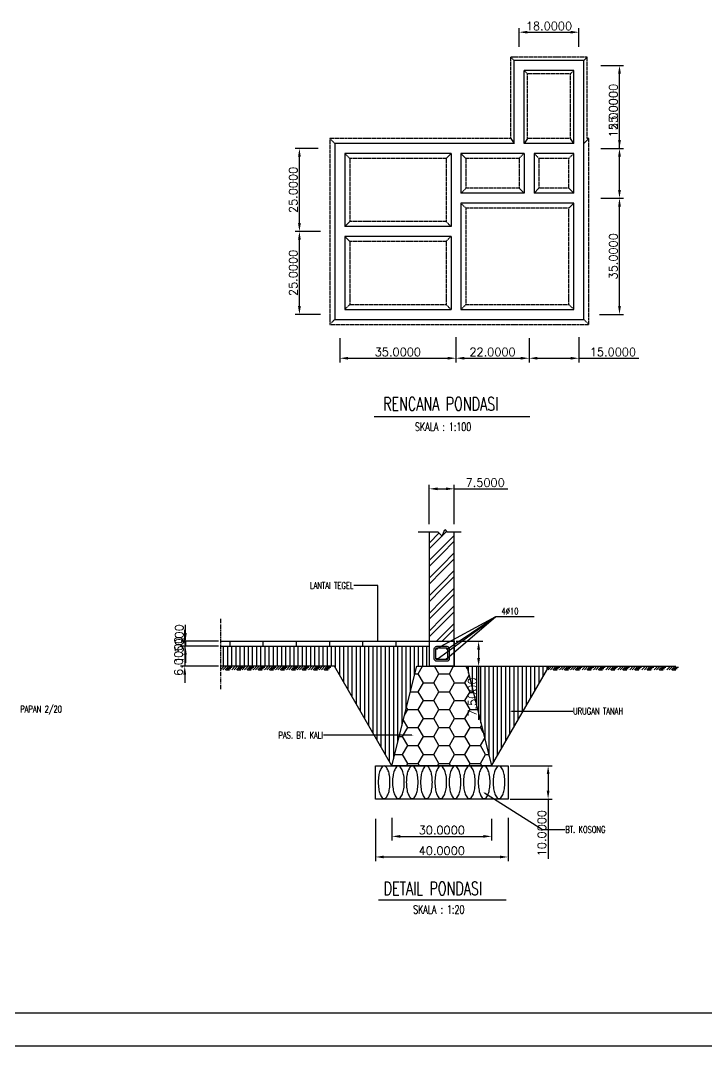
# Model space of a CAD drawing. Header units: metres. Extents: x -50 to 791, y -10 to 584.
# Drawn here: x 222.7 to 429.3, y -10.1 to 298.9 of the extents above; entities that cross this region are included whole.
import ezdxf
from ezdxf.enums import TextEntityAlignment as Align

# ---------------------------------------------------------------- set-up
doc = ezdxf.new("R2010")
doc.units = ezdxf.units.M
doc.linetypes.add('CENTER', pattern=[2, 1.25, -0.25, 0.25, -0.25])
doc.linetypes.add('HIDDEN', pattern=[0.375, 0.25, -0.125])
doc.layers.get('0').update_dxf_attribs({"linetype": 'CONTINUOUS'})
doc.layers.get('DEFPOINTS').update_dxf_attribs({"linetype": 'CONTINUOUS'})
for name, color, linetype in [('ARSIR', 30, 'CONTINUOUS'), ('BETON', 2, 'CONTINUOUS'), ('DIM', 7, 'CONTINUOUS'), ('KOP', 7, 'CONTINUOUS'), ('PAS', 4, 'CONTINUOUS'), ('PONDSI', 3, 'CONTINUOUS'), ('TEXT', 5, 'CONTINUOUS')]:
    doc.layers.add(name, color=color, linetype=linetype)
doc.styles.add('ROMAND', font='ROMAND.shx', dxfattribs={"width": 0.7})
doc.styles.get("Standard").update_dxf_attribs({"font": 'Simplex.shx'})
doc.dimstyles.get("Standard").update_dxf_attribs({"dimtxt": 0.18, "dimasz": 0.18, "dimexe": 0.18, "dimexo": 0.0625, "dimgap": 0.09, "dimtad": 0, "dimtih": 1, "dimtoh": 1, "dimdec": 4, "dimzin": 0, "dimdsep": 46, "dimtxsty": 'Standard', "dimcen": 0.09, "dimadec": 0, "dimazin": 0, "dimtfac": 1, "dimtdec": 4, "dimtofl": 0, "dimtmove": 0, "dimatfit": 3, "dimfxl": 1, "dimtolj": 1, "dimtzin": 0, "dimarcsym": 0})

# ---------------------------------------------------------------- blocks, each defined once
blk = doc.blocks.new('*D50')
at = {"color": 0, "linetype": 'ByBlock'}
for p, q in [((313.14, 235.39), (305.49, 235.39)), ((306.74, 212.89), (306.74, 232.89)), ((313.14, 210.39), (305.49, 210.39))]:
    blk.add_line(p, q, dxfattribs=at)
for points in [[(306.33, 232.89), (307.16, 232.89), (306.74, 235.39)], [(306.33, 212.89), (307.16, 212.89), (306.74, 210.39)]]:
    blk.add_solid(points, dxfattribs=at)
at = {"layer": 'DEFPOINTS', "color": 0, "linetype": 'ByBlock'}
for p in [(306.74, 235.39), (313.77, 235.39), (313.77, 210.39)]:
    blk.add_point(p, dxfattribs=at)
at = {"color": 0, "linetype": 'ByBlock', "insert": (304.87, 222.89), "char_height": 2.5, "attachment_point": 5, "rotation": 90}
blk.add_mtext('\\A1;25.0000', dxfattribs=at)
blk = doc.blocks.new('*D51')
at = {"color": 0, "linetype": 'ByBlock'}
for p, q in [((312.36, 260.39), (305.49, 260.39)), ((306.74, 237.89), (306.74, 257.89)), ((312.2, 235.39), (305.49, 235.39))]:
    blk.add_line(p, q, dxfattribs=at)
for points in [[(306.33, 257.89), (307.16, 257.89), (306.74, 260.39)], [(306.33, 237.89), (307.16, 237.89), (306.74, 235.39)]]:
    blk.add_solid(points, dxfattribs=at)
at = {"layer": 'DEFPOINTS', "color": 0, "linetype": 'ByBlock'}
for p in [(306.74, 260.39), (312.99, 260.39), (312.82, 235.39)]:
    blk.add_point(p, dxfattribs=at)
at = {"color": 0, "linetype": 'ByBlock', "insert": (304.87, 247.89), "char_height": 2.5, "attachment_point": 5, "rotation": 90}
blk.add_mtext('\\A1;25.0000', dxfattribs=at)
blk = doc.blocks.new('*D52')
at = {"color": 0, "linetype": 'ByBlock'}
for p, q in [((397.52, 245.39), (404.39, 245.39)), ((403.14, 212.89), (403.14, 242.89)), ((397.13, 210.39), (404.39, 210.39))]:
    blk.add_line(p, q, dxfattribs=at)
for points in [[(402.73, 242.89), (403.56, 242.89), (403.14, 245.39)], [(402.73, 212.89), (403.56, 212.89), (403.14, 210.39)]]:
    blk.add_solid(points, dxfattribs=at)
at = {"layer": 'DEFPOINTS', "color": 0, "linetype": 'ByBlock'}
for p in [(396.9, 245.39), (403.14, 245.39), (396.51, 210.39)]:
    blk.add_point(p, dxfattribs=at)
at = {"color": 0, "linetype": 'ByBlock', "insert": (401.27, 227.89), "char_height": 2.5, "attachment_point": 5, "rotation": 90}
blk.add_mtext('\\A1;35.0000', dxfattribs=at)
blk = doc.blocks.new('*D53')
at = {"color": 0, "linetype": 'ByBlock'}
for p, q in [((403.14, 260.39), (403.14, 278.42)), ((397.52, 260.39), (404.39, 260.39)), ((403.14, 247.89), (403.14, 257.89)), ((397.52, 245.39), (404.39, 245.39))]:
    blk.add_line(p, q, dxfattribs=at)
for points in [[(402.73, 257.89), (403.56, 257.89), (403.14, 260.39)], [(402.73, 247.89), (403.56, 247.89), (403.14, 245.39)]]:
    blk.add_solid(points, dxfattribs=at)
at = {"layer": 'DEFPOINTS', "color": 0, "linetype": 'ByBlock'}
for p in [(396.9, 260.39), (403.14, 260.39), (396.9, 245.39)]:
    blk.add_point(p, dxfattribs=at)
at = {"color": 0, "linetype": 'ByBlock', "insert": (401.27, 270.66), "char_height": 2.5, "attachment_point": 5, "rotation": 90}
blk.add_mtext('\\A1;15.0000', dxfattribs=at)
blk = doc.blocks.new('*D54')
at = {"color": 0, "linetype": 'ByBlock'}
for p, q in [((397.52, 285.39), (404.39, 285.39)), ((403.14, 262.89), (403.14, 282.89)), ((397.52, 260.39), (404.39, 260.39))]:
    blk.add_line(p, q, dxfattribs=at)
for points in [[(402.73, 282.89), (403.56, 282.89), (403.14, 285.39)], [(402.73, 262.89), (403.56, 262.89), (403.14, 260.39)]]:
    blk.add_solid(points, dxfattribs=at)
at = {"layer": 'DEFPOINTS', "color": 0, "linetype": 'ByBlock'}
for p in [(396.9, 285.39), (403.14, 285.39), (396.9, 260.39)]:
    blk.add_point(p, dxfattribs=at)
at = {"color": 0, "linetype": 'ByBlock', "insert": (401.27, 272.89), "char_height": 2.5, "attachment_point": 5, "rotation": 90}
blk.add_mtext('\\A1;25.0000', dxfattribs=at)
blk = doc.blocks.new('*D55')
at = {"color": 0, "linetype": 'ByBlock'}
for p, q in [((318.9, 203.19), (318.9, 195.94)), ((353.9, 203.58), (353.9, 195.94)), ((321.4, 197.19), (351.4, 197.19))]:
    blk.add_line(p, q, dxfattribs=at)
for points in [[(321.4, 197.61), (321.4, 196.78), (318.9, 197.19)], [(351.4, 197.61), (351.4, 196.78), (353.9, 197.19)]]:
    blk.add_solid(points, dxfattribs=at)
at = {"layer": 'DEFPOINTS', "color": 0, "linetype": 'ByBlock'}
for p in [(353.9, 204.21), (318.9, 203.82), (353.9, 197.19)]:
    blk.add_point(p, dxfattribs=at)
at = {"color": 0, "linetype": 'ByBlock', "insert": (336.4, 199.07), "char_height": 2.5, "attachment_point": 5}
blk.add_mtext('\\A1;35.0000', dxfattribs=at)
blk = doc.blocks.new('*D56')
at = {"color": 0, "linetype": 'ByBlock'}
for p, q in [((353.9, 203.58), (353.9, 195.94)), ((375.9, 203.19), (375.9, 195.94)), ((356.4, 197.19), (373.4, 197.19))]:
    blk.add_line(p, q, dxfattribs=at)
for points in [[(356.4, 197.61), (356.4, 196.78), (353.9, 197.19)], [(373.4, 197.61), (373.4, 196.78), (375.9, 197.19)]]:
    blk.add_solid(points, dxfattribs=at)
at = {"layer": 'DEFPOINTS', "color": 0, "linetype": 'ByBlock'}
for p in [(353.9, 204.21), (375.9, 203.82), (375.9, 197.19)]:
    blk.add_point(p, dxfattribs=at)
at = {"color": 0, "linetype": 'ByBlock', "insert": (364.9, 199.07), "char_height": 2.5, "attachment_point": 5}
blk.add_mtext('\\A1;22.0000', dxfattribs=at)
blk = doc.blocks.new('*D57')
at = {"color": 0, "linetype": 'ByBlock'}
for p, q in [((375.9, 203.19), (375.9, 195.94)), ((390.9, 203.58), (390.9, 195.94)), ((378.4, 197.19), (388.4, 197.19)), ((390.9, 197.19), (408.93, 197.19))]:
    blk.add_line(p, q, dxfattribs=at)
for points in [[(378.4, 197.61), (378.4, 196.78), (375.9, 197.19)], [(388.4, 197.61), (388.4, 196.78), (390.9, 197.19)]]:
    blk.add_solid(points, dxfattribs=at)
at = {"layer": 'DEFPOINTS', "color": 0, "linetype": 'ByBlock'}
for p in [(390.9, 204.21), (375.9, 203.82), (390.9, 197.19)]:
    blk.add_point(p, dxfattribs=at)
at = {"color": 0, "linetype": 'ByBlock', "insert": (401.17, 199.07), "char_height": 2.5, "attachment_point": 5}
blk.add_mtext('\\A1;15.0000', dxfattribs=at)
blk = doc.blocks.new('*D58')
at = {"color": 0, "linetype": 'ByBlock'}
for p, q in [((372.9, 290.96), (372.9, 296.65)), ((375.4, 295.4), (388.4, 295.4)), ((390.9, 290.96), (390.9, 296.65))]:
    blk.add_line(p, q, dxfattribs=at)
for points in [[(375.4, 295.81), (375.4, 294.98), (372.9, 295.4)], [(388.4, 295.81), (388.4, 294.98), (390.9, 295.4)]]:
    blk.add_solid(points, dxfattribs=at)
at = {"layer": 'DEFPOINTS', "color": 0, "linetype": 'ByBlock'}
for p in [(390.9, 295.4), (372.9, 290.33), (390.9, 290.33)]:
    blk.add_point(p, dxfattribs=at)
at = {"color": 0, "linetype": 'ByBlock', "insert": (381.9, 297.27), "char_height": 2.5, "attachment_point": 5}
blk.add_mtext('\\A1;18.0000', dxfattribs=at)
blk = doc.blocks.new('*X7')
at = {"color": 0}
for p, q in [((150.625, 335.585), (150.885, 336.035)), ((151.875, 335.585), (151.615, 336.035)), ((152.5, 335.585), (152.76, 336.035)), ((153.588, 335.865), (153.49, 336.035)), ((150.433, 335.585), (150.625, 335.585)), ((150.937, 335.044), (150.625, 335.585)), ((150.625, 334.502), (150.937, 335.044)), ((150.937, 335.044), (151.562, 335.044)), ((151.875, 334.502), (151.562, 335.044)), ((151.562, 335.044), (151.875, 335.585)), ((151.875, 335.585), (152.046, 335.585)), ((152.046, 335.585), (152.5, 335.585)), ((152.812, 335.044), (152.5, 335.585)), ((152.5, 334.502), (152.812, 335.044)), ((152.812, 335.044), (153.437, 335.044)), ((153.75, 334.502), (153.437, 335.044)), ((153.437, 335.044), (153.686, 335.474)), ((150.162, 334.502), (150.625, 334.502)), ((150.937, 333.961), (150.625, 334.502)), ((151.562, 333.961), (151.875, 334.502)), ((151.875, 334.502), (152.046, 334.502)), ((152.046, 334.502), (152.5, 334.502)), ((152.812, 333.961), (152.5, 334.502)), ((153.437, 333.961), (153.75, 334.502)), ((153.75, 334.502), (153.929, 334.502)), ((150.625, 333.42), (150.937, 333.961)), ((150.937, 333.961), (151.562, 333.961)), ((151.875, 333.42), (151.562, 333.961)), ((152.5, 333.42), (152.812, 333.961)), ((152.812, 333.961), (153.437, 333.961)), ((153.75, 333.42), (153.437, 333.961)), ((149.809, 333.089), (150, 333.42)), ((150, 333.42), (149.925, 333.551)), ((150, 333.42), (150.625, 333.42)), ((150.937, 332.879), (150.625, 333.42)), ((151.562, 332.879), (151.875, 333.42)), ((151.875, 333.42), (152.046, 333.42)), ((152.046, 333.42), (152.5, 333.42)), ((152.812, 332.879), (152.5, 333.42)), ((153.437, 332.879), (153.75, 333.42)), ((153.75, 333.42), (154.2, 333.42)), ((150, 332.337), (149.736, 332.795)), ((150.625, 332.337), (150.937, 332.879)), ((150.937, 332.879), (151.562, 332.879)), ((151.875, 332.337), (151.562, 332.879)), ((152.5, 332.337), (152.812, 332.879)), ((152.812, 332.879), (153.437, 332.879)), ((153.75, 332.337), (153.437, 332.879)), ((149.687, 331.796), (150, 332.337)), ((150, 332.337), (150.625, 332.337)), ((150.937, 331.796), (150.625, 332.337)), ((151.562, 331.796), (151.875, 332.337)), ((151.875, 332.337), (152.046, 332.337)), ((152.046, 332.337), (152.5, 332.337)), ((152.812, 331.796), (152.5, 332.337)), ((153.437, 331.796), (153.75, 332.337)), ((153.75, 332.337), (154.375, 332.337)), ((154.375, 332.337), (154.441, 332.452)), ((154.543, 332.047), (154.375, 332.337)), ((149.486, 331.796), (149.687, 331.796)), ((150, 331.255), (149.687, 331.796)), ((150.625, 331.255), (150.937, 331.796)), ((150.937, 331.796), (151.562, 331.796)), ((151.875, 331.255), (151.562, 331.796)), ((152.5, 331.255), (152.812, 331.796)), ((152.812, 331.796), (153.437, 331.796)), ((153.75, 331.255), (153.437, 331.796)), ((154.375, 331.255), (154.63, 331.697)), ((149.215, 330.713), (149.687, 330.713)), ((150, 330.172), (149.687, 330.713)), ((149.687, 330.713), (150, 331.255)), ((150, 331.255), (150.625, 331.255)), ((150.937, 330.713), (150.625, 331.255)), ((150.625, 330.172), (150.937, 330.713)), ((150.937, 330.713), (151.562, 330.713)), ((151.875, 330.172), (151.562, 330.713)), ((151.562, 330.713), (151.875, 331.255)), ((151.875, 331.255), (152.046, 331.255)), ((152.046, 331.255), (152.5, 331.255)), ((152.812, 330.713), (152.5, 331.255)), ((152.5, 330.172), (152.812, 330.713)), ((152.812, 330.713), (153.437, 330.713)), ((153.75, 330.172), (153.437, 330.713)), ((153.437, 330.713), (153.75, 331.255)), ((153.75, 331.255), (154.375, 331.255)), ((154.687, 330.713), (154.375, 331.255)), ((154.375, 330.172), (154.687, 330.713)), ((154.687, 330.713), (154.876, 330.713)), ((149.921, 330.035), (150, 330.172)), ((150, 330.172), (150.625, 330.172)), ((150.704, 330.035), (150.625, 330.172)), ((151.796, 330.035), (151.875, 330.172)), ((151.875, 330.172), (152.046, 330.172)), ((152.046, 330.172), (152.5, 330.172)), ((152.579, 330.035), (152.5, 330.172)), ((153.671, 330.035), (153.75, 330.172)), ((153.75, 330.172), (154.375, 330.172)), ((154.454, 330.035), (154.375, 330.172))]:
    blk.add_line(p, q, dxfattribs=at)
blk = doc.blocks.new('*X8')
at = {"color": 0}
for p, q in [((445.25, 101.244), (445.25, 102.444)), ((445.5, 101.244), (445.5, 102.444)), ((445.75, 101.244), (445.75, 102.444)), ((446, 101.244), (446, 102.444)), ((446.25, 101.244), (446.25, 102.444)), ((446.5, 101.244), (446.5, 102.444)), ((446.75, 101.244), (446.75, 102.444)), ((447, 101.244), (447, 102.444)), ((447.25, 101.244), (447.25, 102.444)), ((447.5, 101.244), (447.5, 102.444)), ((447.75, 101.244), (447.75, 102.444)), ((448, 101.244), (448, 102.444)), ((448.25, 101.244), (448.25, 102.444)), ((448.5, 101.244), (448.5, 102.444)), ((448.75, 101.244), (448.75, 102.444)), ((449, 101.244), (449, 102.444)), ((449.25, 101.244), (449.25, 102.444)), ((449.5, 101.244), (449.5, 102.444)), ((449.75, 101.244), (449.75, 102.444)), ((450, 101.244), (450, 102.444)), ((450.25, 101.244), (450.25, 102.444)), ((450.5, 101.244), (450.5, 102.444)), ((450.75, 101.244), (450.75, 102.444)), ((451, 101.244), (451, 102.444)), ((451.25, 101.244), (451.25, 102.444)), ((451.5, 101.244), (451.5, 102.444)), ((451.75, 101.244), (451.75, 102.444)), ((452, 101.122), (452, 102.444)), ((452.25, 100.689), (452.25, 102.444)), ((452.5, 100.256), (452.5, 102.444)), ((452.75, 99.823), (452.75, 102.444)), ((453, 99.39), (453, 102.444)), ((453.25, 98.957), (453.25, 102.444)), ((453.5, 98.524), (453.5, 102.444)), ((453.75, 98.091), (453.75, 102.444)), ((454, 97.658), (454, 102.444)), ((454.25, 97.225), (454.25, 102.444)), ((454.5, 96.792), (454.5, 102.444)), ((454.75, 96.359), (454.75, 102.444)), ((455, 95.926), (455, 102.444)), ((455.25, 95.493), (455.25, 102.444)), ((455.5, 95.67), (455.5, 102.444)), ((455.75, 96.67), (455.75, 102.444)), ((456, 97.67), (456, 102.444)), ((456.25, 98.67), (456.25, 102.444)), ((456.5, 99.67), (456.5, 102.444)), ((456.75, 100.67), (456.75, 102.444)), ((457, 101.244), (457, 102.444)), ((457.25, 101.244), (457.25, 102.444)), ((457.5, 101.244), (457.5, 102.444)), ((460, 100.818), (460, 101.244)), ((460.25, 99.818), (460.25, 101.244)), ((460.5, 98.818), (460.5, 101.244)), ((460.75, 97.818), (460.75, 101.244)), ((461, 96.818), (461, 101.244)), ((461.25, 95.818), (461.25, 101.244)), ((461.5, 95.428), (461.5, 101.244)), ((461.75, 95.861), (461.75, 101.244)), ((462, 96.294), (462, 101.244)), ((462.25, 96.727), (462.25, 101.244)), ((462.5, 97.16), (462.5, 101.244)), ((462.75, 97.593), (462.75, 101.244)), ((463, 98.026), (463, 101.244)), ((463.25, 98.459), (463.25, 101.244)), ((463.5, 98.892), (463.5, 101.244)), ((463.75, 99.325), (463.75, 101.244)), ((464, 99.758), (464, 101.244)), ((464.25, 100.192), (464.25, 101.244)), ((464.5, 100.625), (464.5, 101.244)), ((464.75, 101.058), (464.75, 101.244))]:
    blk.add_line(p, q, dxfattribs=at)
blk = doc.blocks.new('BT')
at = {"layer": 'BETON'}
blk.add_lwpolyline([(-0.75, 0), (-0.75, 1.5), (0.75, 1.5), (0.75, 0)], close=True, dxfattribs=at)
for points in [[(-0.45, 0.45), (-0.45, 1.05, -0.414214), (-0.3, 1.2), (0.3, 1.2, -0.414214), (0.45, 1.05), (0.45, 0.45, -0.414214), (0.3, 0.3), (-0.3, 0.3, -0.414214)], [(-0.35, 0.45), (-0.35, 1.05, -0.414214), (-0.3, 1.1), (0.3, 1.1, -0.414214), (0.35, 1.05), (0.35, 0.45, -0.414214), (0.3, 0.4), (-0.3, 0.4, -0.414214)]]:
    blk.add_lwpolyline(points, format="xyb", close=True, dxfattribs=at)
at = {"layer": 'BETON', "const_width": 0.05}
for points in [[(-0.311, 1.037, 1), (-0.261, 1.037, 1)], [(0.275, 1.037, 1), (0.325, 1.037, 1)], [(-0.311, 0.454, 1), (-0.261, 0.454, 1)], [(0.259, 0.454, 1), (0.309, 0.454, 1)]]:
    blk.add_lwpolyline(points, format="xyb", close=True, dxfattribs=at)
blk = doc.blocks.new('*X9')
at = {"color": 0}
for p, q in [((457.644, 108.686), (458.225, 109.268)), ((457.644, 108.333), (458.394, 109.083)), ((458.394, 108.376), (459.144, 109.126)), ((458.394, 109.083), (458.402, 109.091)), ((458.394, 108.022), (459.144, 108.772)), ((458.417, 109.106), (458.673, 109.363)), ((457.644, 107.626), (458.394, 108.376)), ((457.644, 107.272), (458.394, 108.022)), ((458.394, 107.315), (459.144, 108.065)), ((458.394, 106.962), (459.144, 107.712)), ((457.644, 106.565), (458.394, 107.315)), ((457.644, 106.212), (458.394, 106.962)), ((458.394, 106.254), (459.144, 107.004)), ((458.394, 105.901), (459.144, 106.651)), ((457.644, 105.504), (458.394, 106.254)), ((457.644, 105.151), (458.394, 105.901)), ((458.394, 105.194), (459.144, 105.944)), ((457.644, 104.444), (458.394, 105.194)), ((458.394, 104.84), (459.144, 105.59)), ((457.644, 104.09), (458.394, 104.84)), ((458.394, 104.133), (459.144, 104.883)), ((458.394, 103.78), (459.144, 104.53)), ((457.644, 103.383), (458.394, 104.133)), ((457.644, 103.03), (458.394, 103.78)), ((458.394, 103.072), (459.144, 103.822)), ((458.419, 102.744), (459.144, 103.469)), ((458.065, 102.744), (458.394, 103.072)), ((459.126, 102.744), (459.144, 102.762))]:
    blk.add_line(p, q, dxfattribs=at)
blk = doc.blocks.new('*D82')
at = {"color": 0, "linetype": 'ByBlock'}
for p, q in [((369.62, 58.76), (369.62, 45.73)), ((329.62, 58.44), (329.62, 45.73)), ((332.12, 46.98), (367.12, 46.98))]:
    blk.add_line(p, q, dxfattribs=at)
for points in [[(332.12, 47.39), (332.12, 46.56), (329.62, 46.98)], [(367.12, 47.39), (367.12, 46.56), (369.62, 46.98)]]:
    blk.add_solid(points, dxfattribs=at)
at = {"layer": 'DEFPOINTS', "color": 0, "linetype": 'ByBlock'}
for p in [(329.62, 59.06), (369.62, 59.39), (369.62, 46.98)]:
    blk.add_point(p, dxfattribs=at)
at = {"color": 0, "linetype": 'ByBlock', "insert": (349.62, 48.85), "char_height": 2.5, "attachment_point": 5}
blk.add_mtext('\\A1;40.0000', dxfattribs=at)
blk = doc.blocks.new('*D83')
at = {"color": 0, "linetype": 'ByBlock'}
for p, q in [((370.25, 74.43), (382.9, 74.43)), ((381.65, 71.93), (381.65, 66.93)), ((370.25, 64.43), (382.9, 64.43)), ((381.65, 64.43), (381.65, 46.4))]:
    blk.add_line(p, q, dxfattribs=at)
for points in [[(381.23, 71.93), (382.06, 71.93), (381.65, 74.43)], [(381.23, 66.93), (382.06, 66.93), (381.65, 64.43)]]:
    blk.add_solid(points, dxfattribs=at)
at = {"layer": 'DEFPOINTS', "color": 0, "linetype": 'ByBlock'}
for p in [(369.62, 74.43), (369.62, 64.43), (381.65, 64.43)]:
    blk.add_point(p, dxfattribs=at)
at = {"color": 0, "linetype": 'ByBlock', "insert": (379.77, 54.16), "char_height": 2.5, "attachment_point": 5, "rotation": 90}
blk.add_mtext('\\A1;10.0000', dxfattribs=at)
blk = doc.blocks.new('*D84')
at = {"color": 0, "linetype": 'ByBlock'}
for p, q in [((272.41, 114.43), (272.41, 116.93)), ((282.36, 111.93), (271.16, 111.93)), ((272.41, 111.93), (272.41, 110.43)), ((282.36, 110.43), (271.16, 110.43)), ((272.41, 107.93), (272.41, 105.43))]:
    blk.add_line(p, q, dxfattribs=at)
for points in [[(271.99, 114.43), (272.82, 114.43), (272.41, 111.93)], [(271.99, 107.93), (272.82, 107.93), (272.41, 110.43)]]:
    blk.add_solid(points, dxfattribs=at)
at = {"layer": 'DEFPOINTS', "color": 0, "linetype": 'ByBlock'}
for p in [(282.98, 111.93), (272.41, 110.43), (282.98, 110.43)]:
    blk.add_point(p, dxfattribs=at)
at = {"color": 0, "linetype": 'ByBlock', "insert": (270.53, 111.18), "char_height": 2.5, "attachment_point": 5, "rotation": 90}
blk.add_mtext('\\A1;1.5000', dxfattribs=at)
blk = doc.blocks.new('*D85')
at = {"color": 0, "linetype": 'ByBlock'}
for p, q in [((272.21, 112.93), (272.21, 115.43)), ((282.36, 110.43), (270.96, 110.43)), ((272.21, 110.43), (272.21, 104.43)), ((282.36, 104.43), (270.96, 104.43)), ((272.21, 101.93), (272.21, 99.43))]:
    blk.add_line(p, q, dxfattribs=at)
for points in [[(271.79, 112.93), (272.63, 112.93), (272.21, 110.43)], [(271.79, 101.93), (272.63, 101.93), (272.21, 104.43)]]:
    blk.add_solid(points, dxfattribs=at)
at = {"layer": 'DEFPOINTS', "color": 0, "linetype": 'ByBlock'}
for p in [(282.98, 110.43), (272.21, 104.43), (282.98, 104.43)]:
    blk.add_point(p, dxfattribs=at)
at = {"color": 0, "linetype": 'ByBlock', "insert": (270.33, 107.43), "char_height": 2.5, "attachment_point": 5, "rotation": 90}
blk.add_mtext('\\A1;6.0000', dxfattribs=at)
blk = doc.blocks.new('*D86')
at = {"color": 0, "linetype": 'ByBlock'}
for p, q in [((353.91, 111.93), (361.96, 111.93)), ((360.71, 109.43), (360.71, 106.93)), ((354, 104.43), (361.96, 104.43)), ((360.71, 104.43), (360.71, 88.3))]:
    blk.add_line(p, q, dxfattribs=at)
for points in [[(360.29, 109.43), (361.13, 109.43), (360.71, 111.93)], [(360.29, 106.93), (361.13, 106.93), (360.71, 104.43)]]:
    blk.add_solid(points, dxfattribs=at)
at = {"layer": 'DEFPOINTS', "color": 0, "linetype": 'ByBlock'}
for p in [(353.29, 111.93), (353.37, 104.43), (360.71, 104.43)]:
    blk.add_point(p, dxfattribs=at)
at = {"color": 0, "linetype": 'ByBlock', "insert": (358.83, 95.12), "char_height": 2.5, "attachment_point": 5, "rotation": 90}
blk.add_mtext('\\A1;7.5000', dxfattribs=at)
blk = doc.blocks.new('*D87')
at = {"color": 0, "linetype": 'ByBlock'}
for p, q in [((345.87, 147.22), (345.87, 159.11)), ((348.37, 157.86), (350.87, 157.86)), ((353.37, 147.22), (353.37, 159.11)), ((353.37, 157.86), (369.5, 157.86))]:
    blk.add_line(p, q, dxfattribs=at)
for points in [[(348.37, 158.28), (348.37, 157.45), (345.87, 157.86)], [(350.87, 158.28), (350.87, 157.45), (353.37, 157.86)]]:
    blk.add_solid(points, dxfattribs=at)
at = {"layer": 'DEFPOINTS', "color": 0, "linetype": 'ByBlock'}
for p in [(353.37, 157.86), (345.87, 146.59), (353.37, 146.59)]:
    blk.add_point(p, dxfattribs=at)
at = {"color": 0, "linetype": 'ByBlock', "insert": (362.69, 159.74), "char_height": 2.5, "attachment_point": 5}
blk.add_mtext('\\A1;7.5000', dxfattribs=at)
blk = doc.blocks.new('*D94')
at = {"color": 0, "linetype": 'ByBlock'}
for p, q in [((334.62, 58.76), (334.62, 51.93)), ((364.62, 58.44), (364.62, 51.93)), ((337.12, 53.18), (362.12, 53.18))]:
    blk.add_line(p, q, dxfattribs=at)
for points in [[(337.12, 53.6), (337.12, 52.77), (334.62, 53.18)], [(362.12, 53.6), (362.12, 52.77), (364.62, 53.18)]]:
    blk.add_solid(points, dxfattribs=at)
at = {"layer": 'DEFPOINTS', "color": 0, "linetype": 'ByBlock'}
for p in [(334.62, 59.39), (364.62, 59.06), (364.62, 53.18)]:
    blk.add_point(p, dxfattribs=at)
at = {"color": 0, "linetype": 'ByBlock', "insert": (349.62, 55.06), "char_height": 2.5, "attachment_point": 5}
blk.add_mtext('\\A1;30.0000', dxfattribs=at)

msp = doc.modelspace()

# ---------------------------------------------------------------- linework, layer by layer
at = {"linetype": 'HIDDEN'}
for p, q in [((393.39728, 287.8873), (370.39728, 287.8873)), ((370.39728, 263.3873), (370.39728, 287.8873)), ((371.39728, 286.8873), (370.39728, 287.8873)), ((393.39728, 263.3873), (393.39728, 287.8873)), ((374.39728, 283.8873), (375.39728, 282.8873)), ((375.39728, 263.3873), (375.39728, 282.8873)), ((388.39728, 282.8873), (375.39728, 282.8873)), ((389.39728, 283.8873), (388.39728, 282.8873)), ((388.39728, 263.3873), (388.39728, 282.8873)), ((315.89728, 263.3873), (315.89728, 207.3873)), ((370.39728, 263.3873), (315.89728, 263.3873)), ((388.39728, 263.3873), (375.39728, 263.3873)), ((393.89728, 263.3873), (393.39728, 263.3873)), ((393.89728, 207.3873), (393.89728, 263.3873)), ((321.89728, 257.3873), (321.89728, 238.3873)), ((350.89728, 257.3873), (350.89728, 238.3873)), ((356.89728, 257.3873), (356.89728, 248.3873)), ((372.89728, 257.3873), (356.89728, 257.3873)), ((374.39728, 258.8873), (372.89728, 257.3873)), ((372.89728, 257.3873), (372.89728, 248.3873)), ((377.39728, 258.8873), (378.89728, 257.3873)), ((387.89728, 257.3873), (378.89728, 257.3873)), ((378.89728, 257.3873), (378.89728, 248.3873)), ((389.39728, 258.8873), (387.89728, 257.3873)), ((387.89728, 248.3873), (387.89728, 257.3873)), ((355.39728, 246.8873), (356.89728, 248.3873)), ((372.89728, 248.3873), (356.89728, 248.3873)), ((387.89728, 248.3873), (378.89728, 248.3873)), ((355.39728, 243.8873), (356.89728, 242.3873)), ((387.89728, 242.3873), (356.89728, 242.3873)), ((356.89728, 242.3873), (356.89728, 213.3873)), ((387.89728, 213.3873), (387.89728, 242.3873)), ((350.89728, 238.3873), (321.89728, 238.3873)), ((352.39728, 236.8873), (350.89728, 238.3873)), ((350.89728, 232.3873), (321.89728, 232.3873)), ((321.89728, 232.3873), (321.89728, 213.3873)), ((352.39728, 233.8873), (350.89728, 232.3873)), ((350.89728, 232.3873), (350.89728, 213.3873)), ((321.89728, 213.3873), (320.39728, 211.8873)), ((321.89728, 213.3873), (350.89728, 213.3873)), ((352.39728, 211.8873), (350.89728, 213.3873)), ((355.39728, 211.8873), (356.89728, 213.3873)), ((356.89728, 213.3873), (387.89728, 213.3873)), ((389.39728, 211.8873), (387.89728, 213.3873)), ((317.39728, 208.8873), (315.89728, 207.3873)), ((315.89728, 207.3873), (393.89728, 207.3873)), ((392.39728, 208.8873), (393.89728, 207.3873))]:
    msp.add_line(p, q, dxfattribs=at)
for p, q in [((393.39728, 287.8873), (392.39728, 286.8873)), ((370.39728, 263.3873), (371.39728, 261.8873)), ((375.39728, 263.3873), (374.39728, 261.8873)), ((389.39728, 261.8873), (388.39728, 263.3873)), ((392.39728, 261.8873), (393.89728, 263.3873)), ((352.39728, 258.8873), (350.89728, 257.3873)), ((355.39728, 258.8873), (356.89728, 257.3873)), ((374.39728, 246.8873), (372.89728, 248.3873)), ((377.39728, 246.8873), (378.89728, 248.3873)), ((389.39728, 246.8873), (387.89728, 248.3873)), ((389.39728, 243.8873), (387.89728, 242.3873)), ((348.12212, 109.80926), (365.85185, 119.45283)), ((348.22067, 106.56194), (365.85185, 119.45283)), ((351.07867, 106.66034), (365.85185, 119.45283)), ((351.27577, 109.61245), (365.85185, 119.45283)), ((365.85185, 119.45283), (377.4905, 119.45283)), ((282.98319, 111.93174), (353.37374, 111.93174)), ((282.98319, 110.43174), (345.87374, 110.43174)), ((283.00932, 103.37194), (284.06998, 104.4326)), ((283.71643, 103.37194), (284.77709, 104.4326)), ((284.42354, 103.37194), (285.4842, 104.4326)), ((284.61255, 103.38332), (285.73376, 103.38332)), ((285.01341, 103.78585), (286.11707, 103.78585)), ((285.36558, 104.18232), (286.53276, 104.18232)), ((286.34743, 103.37194), (287.40809, 104.4326)), ((287.05453, 103.37194), (288.11519, 104.4326)), ((287.76164, 103.37194), (288.8223, 104.4326)), ((287.95065, 103.38332), (289.07186, 103.38332)), ((288.35151, 103.78585), (289.45518, 103.78585)), ((288.70368, 104.18232), (289.87086, 104.18232)), ((289.491, 103.37194), (290.55166, 104.4326)), ((290.19811, 103.37194), (291.25877, 104.4326)), ((290.90522, 103.37194), (291.96588, 104.4326)), ((291.09423, 103.38332), (292.21544, 103.38332)), ((291.49509, 103.78585), (292.59875, 103.78585)), ((291.84726, 104.18232), (293.01444, 104.18232)), ((292.8396, 103.37194), (293.90026, 104.4326)), ((293.54671, 103.37194), (294.60737, 104.4326)), ((294.25381, 103.37194), (295.31447, 104.4326)), ((294.44282, 103.38332), (295.56403, 103.38332)), ((294.84369, 103.78585), (295.94735, 103.78585)), ((295.19585, 104.18232), (296.36304, 104.18232)), ((296.25653, 103.37194), (297.31719, 104.4326)), ((296.96364, 103.37194), (298.0243, 104.4326)), ((297.67074, 103.37194), (298.7314, 104.4326)), ((297.85976, 103.38332), (298.98096, 103.38332)), ((298.26062, 103.78585), (299.36428, 103.78585)), ((298.61278, 104.18232), (299.77997, 104.18232)), ((299.53678, 103.37194), (300.59744, 104.4326)), ((300.24389, 103.37194), (301.30455, 104.4326)), ((300.951, 103.37194), (302.01166, 104.4326)), ((301.14001, 103.38332), (302.26122, 103.38332)), ((301.54087, 103.78585), (302.64453, 103.78585)), ((301.89304, 104.18232), (303.06022, 104.18232)), ((302.81704, 103.37194), (303.8777, 104.4326)), ((303.52415, 103.37194), (304.58481, 104.4326)), ((304.23125, 103.37194), (305.29191, 104.4326)), ((304.42026, 103.38332), (305.54147, 103.38332)), ((304.82113, 103.78585), (305.92479, 103.78585)), ((305.17329, 104.18232), (306.34048, 104.18232)), ((306.09729, 103.37194), (307.15795, 104.4326)), ((306.8044, 103.37194), (307.86506, 104.4326)), ((307.51151, 103.37194), (308.57217, 104.4326)), ((307.70052, 103.38332), (308.82173, 103.38332)), ((308.10138, 103.78585), (309.20504, 103.78585)), ((308.45355, 104.18232), (309.62073, 104.18232)), ((309.44589, 103.37194), (310.50655, 104.4326)), ((310.15299, 103.37194), (311.21365, 104.4326)), ((310.8601, 103.37194), (311.92076, 104.4326)), ((311.04911, 103.38332), (312.17032, 103.38332)), ((311.44997, 103.78585), (312.55364, 103.78585)), ((311.80214, 104.18232), (312.96932, 104.18232)), ((312.6578, 103.37194), (313.71846, 104.4326)), ((313.36491, 103.37194), (314.42557, 104.4326)), ((314.07202, 103.37194), (315.13268, 104.4326)), ((314.26103, 103.38332), (315.38224, 103.38332)), ((314.66189, 103.78585), (315.76555, 103.78585)), ((315.01406, 104.18232), (316.18124, 104.18232)), ((381.63377, 103.37194), (382.69443, 104.4326)), ((382.34087, 103.37194), (383.40153, 104.4326)), ((383.04798, 103.37194), (384.10864, 104.4326)), ((383.23699, 103.38332), (384.3582, 103.38332)), ((383.63785, 103.78585), (384.74151, 103.78585)), ((383.99002, 104.18232), (385.1572, 104.18232)), ((385.08041, 103.37194), (386.14107, 104.4326)), ((385.78752, 103.37194), (386.84818, 104.4326)), ((386.49462, 103.37194), (387.55529, 104.4326)), ((386.68364, 103.38332), (387.80485, 103.38332)), ((387.0845, 103.78585), (388.18816, 103.78585)), ((387.43666, 104.18232), (388.60385, 104.18232)), ((388.4082, 103.37194), (389.46886, 104.4326)), ((389.11531, 103.37194), (390.17597, 104.4326)), ((389.82242, 103.37194), (390.88308, 104.4326)), ((390.01143, 103.38332), (391.13264, 103.38332)), ((390.41229, 103.78585), (391.51595, 103.78585)), ((390.76446, 104.18232), (391.93164, 104.18232)), ((391.85485, 103.37194), (392.91551, 104.4326)), ((392.56196, 103.37194), (393.62262, 104.4326)), ((393.26906, 103.37194), (394.32972, 104.4326)), ((393.45807, 103.38332), (394.57928, 103.38332)), ((393.85894, 103.78585), (394.9626, 103.78585)), ((394.2111, 104.18232), (395.37829, 104.18232)), ((395.30149, 103.37194), (396.36215, 104.4326)), ((396.0086, 103.37194), (397.06926, 104.4326)), ((396.71571, 103.37194), (397.77637, 104.4326)), ((396.90472, 103.38332), (398.02593, 103.38332)), ((397.30558, 103.78585), (398.40924, 103.78585)), ((397.65775, 104.18232), (398.82493, 104.18232)), ((398.98584, 103.37194), (400.0465, 104.4326)), ((399.69294, 103.37194), (400.7536, 104.4326)), ((400.40005, 103.37194), (401.46071, 104.4326)), ((400.58906, 103.38332), (401.71027, 103.38332)), ((400.98992, 103.78585), (402.09358, 103.78585)), ((401.34209, 104.18232), (402.50927, 104.18232)), ((402.67018, 103.37194), (403.73084, 104.4326)), ((403.37729, 103.37194), (404.43795, 104.4326)), ((404.08439, 103.37194), (405.14505, 104.4326)), ((404.27341, 103.38332), (405.39462, 103.38332)), ((404.67427, 103.78585), (405.77793, 103.78585)), ((405.02643, 104.18232), (406.19362, 104.18232)), ((406.23567, 103.37194), (407.29633, 104.4326)), ((406.94278, 103.37194), (408.00344, 104.4326)), ((407.64989, 103.37194), (408.71055, 104.4326)), ((407.8389, 103.38332), (408.96011, 103.38332)), ((408.23976, 103.78585), (409.34342, 103.78585)), ((408.59193, 104.18232), (409.75911, 104.18232)), ((409.92002, 103.37194), (410.98068, 104.4326)), ((410.62713, 103.37194), (411.68779, 104.4326)), ((411.33423, 103.37194), (412.39489, 104.4326)), ((411.52324, 103.38332), (412.64445, 103.38332)), ((411.92411, 103.78585), (413.02777, 103.78585)), ((412.27627, 104.18232), (413.44346, 104.18232)), ((413.60436, 103.37194), (414.66502, 104.4326)), ((414.31147, 103.37194), (415.37213, 104.4326)), ((415.01858, 103.37194), (416.07924, 104.4326)), ((415.20759, 103.38332), (416.3288, 103.38332)), ((415.60845, 103.78585), (416.71211, 103.78585)), ((415.96062, 104.18232), (417.1278, 104.18232)), ((417.40756, 103.37194), (418.46822, 104.4326)), ((418.11466, 103.37194), (419.17532, 104.4326)), ((418.82177, 103.37194), (419.88243, 104.4326)), ((419.01078, 103.38332), (420.13199, 103.38332)), ((419.41164, 103.78585), (420.51531, 103.78585)), ((419.76381, 104.18232), (420.93099, 104.18232))]:
    msp.add_line(p, q)
at = {"color": 7, "linetype": 'HIDDEN'}
for p, q in [((317.39728, 261.8873), (315.89728, 263.3873)), ((350.89728, 257.3873), (321.89728, 257.3873))]:
    msp.add_line(p, q, dxfattribs=at)
at = {"linetype": 'CENTER'}
msp.add_line((282.98319, 118.74738), (282.98319, 97.39007), dxfattribs=at)
msp.add_lwpolyline([(342.54256, 144.88844), (348.44229, 144.88844), (349.69374, 143.63885), (350.58764, 145.60248), (351.12398, 144.88844), (355.4147, 144.88844)])
msp.add_lwpolyline([(329.62374, 64.43174), (329.62374, 74.43174), (369.62374, 74.43174), (369.62374, 64.43174)], close=True)
for points in [[(330.48524, 69.47427, 0.03701479), (330.63414, 67.46564, 0.049412278), (331.00304, 66.00098, 0.092737203), (331.69854, 64.81511, 0.21717732), (332.25313, 64.5623, 0.21717732), (332.80771, 64.81511, 0.092737203), (333.50321, 66.00098, 0.049412278), (333.87212, 67.46564, 0.03701479), (334.02102, 69.47427, 0.03701479), (333.87212, 71.48289, 0.049412278), (333.50321, 72.94756, 0.092737203), (332.80771, 74.13343, 0.21717732), (332.25313, 74.38624, 0.21717732), (331.69854, 74.13343, 0.092737203), (331.00304, 72.94756, 0.049412278), (330.63414, 71.48289, 0.03701479)], [(334.78967, 69.47427, 0.03701479), (334.93857, 67.46564, 0.049412278), (335.30747, 66.00098, 0.092737203), (336.00297, 64.81511, 0.21717732), (336.55756, 64.5623, 0.21717732), (337.11214, 64.81511, 0.092737203), (337.80764, 66.00098, 0.049412278), (338.17654, 67.46564, 0.03701479), (338.32545, 69.47427, 0.03701479), (338.17654, 71.48289, 0.049412278), (337.80764, 72.94756, 0.092737203), (337.11214, 74.13343, 0.21717732), (336.55756, 74.38624, 0.21717732), (336.00297, 74.13343, 0.092737203), (335.30747, 72.94756, 0.049412278), (334.93857, 71.48289, 0.03701479)], [(338.94037, 69.47427, 0.03701479), (339.08928, 67.46564, 0.049412278), (339.45818, 66.00098, 0.092737203), (340.15368, 64.81511, 0.21717732), (340.70826, 64.5623, 0.21717732), (341.26285, 64.81511, 0.092737203), (341.95835, 66.00098, 0.049412278), (342.32725, 67.46564, 0.03701479), (342.47615, 69.47427, 0.03701479), (342.32725, 71.48289, 0.049412278), (341.95835, 72.94756, 0.092737203), (341.26285, 74.13343, 0.21717732), (340.70826, 74.38624, 0.21717732), (340.15368, 74.13343, 0.092737203), (339.45818, 72.94756, 0.049412278), (339.08928, 71.48289, 0.03701479)], [(343.2448, 69.47427, 0.03701479), (343.39371, 67.46564, 0.049412278), (343.76261, 66.00098, 0.092737203), (344.45811, 64.81511, 0.21717732), (345.01269, 64.5623, 0.21717732), (345.56728, 64.81511, 0.092737203), (346.26278, 66.00098, 0.049412278), (346.63168, 67.46564, 0.03701479), (346.78058, 69.47427, 0.03701479), (346.63168, 71.48289, 0.049412278), (346.26278, 72.94756, 0.092737203), (345.56728, 74.13343, 0.21717732), (345.01269, 74.38624, 0.21717732), (344.45811, 74.13343, 0.092737203), (343.76261, 72.94756, 0.049412278), (343.39371, 71.48289, 0.03701479)], [(347.54923, 69.47427, 0.03701479), (347.69814, 67.46564, 0.049412278), (348.06704, 66.00098, 0.092737203), (348.76254, 64.81511, 0.21717732), (349.31712, 64.5623, 0.21717732), (349.87171, 64.81511, 0.092737203), (350.56721, 66.00098, 0.049412278), (350.93611, 67.46564, 0.03701479), (351.08501, 69.47427, 0.03701479), (350.93611, 71.48289, 0.049412278), (350.56721, 72.94756, 0.092737203), (349.87171, 74.13343, 0.21717732), (349.31712, 74.38624, 0.21717732), (348.76254, 74.13343, 0.092737203), (348.06704, 72.94756, 0.049412278), (347.69814, 71.48289, 0.03701479)], [(351.85366, 69.47427, 0.03701479), (352.00257, 67.46564, 0.049412278), (352.37147, 66.00098, 0.092737203), (353.06697, 64.81511, 0.21717732), (353.62155, 64.5623, 0.21717732), (354.17614, 64.81511, 0.092737203), (354.87164, 66.00098, 0.049412278), (355.24054, 67.46564, 0.03701479), (355.38944, 69.47427, 0.03701479), (355.24054, 71.48289, 0.049412278), (354.87164, 72.94756, 0.092737203), (354.17614, 74.13343, 0.21717732), (353.62155, 74.38624, 0.21717732), (353.06697, 74.13343, 0.092737203), (352.37147, 72.94756, 0.049412278), (352.00257, 71.48289, 0.03701479)], [(356.15809, 69.47427, 0.03701479), (356.30699, 67.46564, 0.049412278), (356.6759, 66.00098, 0.092737203), (357.3714, 64.81511, 0.21717732), (357.92598, 64.5623, 0.21717732), (358.48057, 64.81511, 0.092737203), (359.17607, 66.00098, 0.049412278), (359.54497, 67.46564, 0.03701479), (359.69387, 69.47427, 0.03701479), (359.54497, 71.48289, 0.049412278), (359.17607, 72.94756, 0.092737203), (358.48057, 74.13343, 0.21717732), (357.92598, 74.38624, 0.21717732), (357.3714, 74.13343, 0.092737203), (356.6759, 72.94756, 0.049412278), (356.30699, 71.48289, 0.03701479)], [(360.61624, 69.47427, 0.03701479), (360.76515, 67.46564, 0.049412278), (361.13405, 66.00098, 0.092737203), (361.82955, 64.81511, 0.21717732), (362.38413, 64.5623, 0.21717732), (362.93872, 64.81511, 0.092737203), (363.63422, 66.00098, 0.049412278), (364.00312, 67.46564, 0.03701479), (364.15202, 69.47427, 0.03701479), (364.00312, 71.48289, 0.049412278), (363.63422, 72.94756, 0.092737203), (362.93872, 74.13343, 0.21717732), (362.38413, 74.38624, 0.21717732), (361.82955, 74.13343, 0.092737203), (361.13405, 72.94756, 0.049412278), (360.76515, 71.48289, 0.03701479)], [(365.07441, 69.47427, 0.03701479), (365.22331, 67.46564, 0.049412278), (365.59221, 66.00098, 0.092737203), (366.28771, 64.81511, 0.21717732), (366.8423, 64.5623, 0.21717732), (367.39689, 64.81511, 0.092737203), (368.09239, 66.00098, 0.049412278), (368.46129, 67.46564, 0.03701479), (368.61019, 69.47427, 0.03701479), (368.46129, 71.48289, 0.049412278), (368.09239, 72.94756, 0.092737203), (367.39689, 74.13343, 0.21717732), (366.8423, 74.38624, 0.21717732), (366.28771, 74.13343, 0.092737203), (365.59221, 72.94756, 0.049412278), (365.22331, 71.48289, 0.03701479)]]:
    msp.add_lwpolyline(points, format="xyb", close=True)
at = {"color": 7}
for points in [[(780.67, 0.00049, 0.4, 0.4, 0), (-0.33, 0.00049, 0.4, 0.4, 0)], [(790.67, -9.99951, 0.2, 0.2, 0), (-50.33, -9.99951, 0.2, 0.2, 0)]]:
    msp.add_lwpolyline(points, format="xyseb", dxfattribs=at)
at = {"layer": 'ARSIR', "color": 40}
for p, q in [((362.4495, 66.27535), (379.94196, 55.24405)), ((379.94196, 55.24405), (386.73095, 55.24405))]:
    msp.add_line(p, q, dxfattribs=at)
msp.add_solid([(362.40504, 66.20486), (362.49395, 66.34583), (362.02657, 66.54206)], dxfattribs=at)
at = {"layer": 'BETON', "color": 7, "linetype": 'HIDDEN'}
msp.add_line((320.39728, 258.8873), (321.89728, 257.3873), dxfattribs=at)
at = {"layer": 'DIM'}
for p, q in [((321.89728, 238.3873), (320.39728, 236.8873)), ((320.39728, 233.8873), (321.89728, 232.3873))]:
    msp.add_line(p, q, dxfattribs=at)
at = {"layer": 'DIM', "color": 40}
for p, q in [((330.36552, 128.72737), (323.10507, 128.72737)), ((330.36552, 112.20667), (330.36552, 128.72737)), ((370.64015, 90.9036), (389.08045, 90.9036)), ((340.59835, 83.65404), (313.95059, 83.65404))]:
    msp.add_line(p, q, dxfattribs=at)
for points in [[(330.44885, 112.20667), (330.28218, 112.20667), (330.36552, 111.70667)], [(370.64015, 90.82026), (370.64015, 90.98693), (370.14015, 90.9036)], [(340.59835, 83.73737), (340.59835, 83.57071), (341.09835, 83.65404)]]:
    msp.add_solid(points, dxfattribs=at)
at = {"layer": 'KOP', "color": 18}
msp.add_line((790.67, -9.99951), (-50.33, -9.99951), dxfattribs=at)
at = {"layer": 'KOP', "color": 7}
msp.add_lwpolyline([(780.67, 0.00049, 0.3, 0.3, 0), (-0.33, 0.00049, 0.3, 0.3, 0)], format="xyseb", dxfattribs=at)
at = {"layer": 'PAS'}
for p, q in [((345.87374, 104.43174), (345.87374, 144.88844)), ((353.37374, 104.43174), (353.37374, 144.88844)), ((285.87374, 110.43174), (285.87374, 111.93174)), ((295.87374, 110.43174), (295.87374, 111.93174)), ((305.87374, 110.43174), (305.87374, 111.93174)), ((315.87374, 110.43174), (315.87374, 111.93174)), ((325.87374, 110.43174), (325.87374, 111.93174)), ((335.87374, 110.43174), (335.87374, 111.93174))]:
    msp.add_line(p, q, dxfattribs=at)
at = {"layer": 'PONDSI'}
for p, q in [((392.39728, 286.8873), (371.39728, 286.8873)), ((371.39728, 261.8873), (371.39728, 286.8873)), ((392.39728, 260.3873), (392.39728, 286.8873)), ((389.39728, 283.8873), (374.39728, 283.8873)), ((374.39728, 261.8873), (374.39728, 283.8873)), ((389.39728, 261.8873), (389.39728, 283.8873)), ((392.39728, 208.8873), (392.39728, 265.6811)), ((317.39728, 261.8873), (317.39728, 208.8873)), ((371.39728, 261.8873), (317.39728, 261.8873)), ((389.39728, 261.8873), (374.39728, 261.8873)), ((320.39728, 258.8873), (320.39728, 236.8873)), ((352.39728, 258.8873), (320.39728, 258.8873)), ((352.39728, 258.8873), (352.39728, 236.8873)), ((355.39728, 258.8873), (355.39728, 246.8873)), ((374.39728, 258.8873), (355.39728, 258.8873)), ((374.39728, 258.8873), (374.39728, 246.8873)), ((377.39728, 258.8873), (377.39728, 246.8873)), ((389.39728, 258.8873), (377.39728, 258.8873)), ((389.39728, 246.8873), (389.39728, 258.8873)), ((374.39728, 246.8873), (355.39728, 246.8873)), ((389.39728, 246.8873), (377.39728, 246.8873)), ((389.39728, 243.8873), (355.39728, 243.8873)), ((355.39728, 243.8873), (355.39728, 211.8873)), ((389.39728, 211.8873), (389.39728, 243.8873)), ((352.39728, 236.8873), (320.39728, 236.8873)), ((352.39728, 233.8873), (320.39728, 233.8873)), ((320.39728, 233.8873), (320.39728, 211.8873)), ((352.39728, 233.8873), (352.39728, 211.8873)), ((320.39728, 211.8873), (352.39728, 211.8873)), ((355.39728, 211.8873), (389.39728, 211.8873)), ((317.39728, 208.8873), (392.39728, 208.8873)), ((317.30323, 104.43174), (282.98319, 104.43174)), ((334.62374, 74.43174), (317.30323, 104.43174)), ((357.12374, 104.43174), (420.09951, 104.43174)), ((364.62374, 74.43174), (381.94425, 104.43174))]:
    msp.add_line(p, q, dxfattribs=at)
msp.add_lwpolyline([(364.62374, 74.43174), (334.62374, 74.43174), (342.12374, 104.43174), (357.12374, 104.43174)], close=True, dxfattribs=at)
at = {"layer": 'TEXT'}
for p, q in [((329.26017, 179.62653), (376.15726, 179.62653)), ((330.60204, 34.07907), (369.05822, 34.07907))]:
    msp.add_line(p, q, dxfattribs=at)

# ---------------------------------------------------------------- block references
at = {"xscale": 5, "yscale": 5, "zscale": 5}
for name, p in [('*X9', (-1942.34415, -401.78843)), ('BT', (349.62374, 104.43174)), ('*X8', (-1942.34415, -401.78843)), ('*X7', (-410.60461, -1575.74377))]:
    msp.add_blockref(name, p, dxfattribs=at)

# ---------------------------------------------------------------- texts
at = {"style": 'ROMAND', "width": 0.7}
msp.add_text('4%%C10', height=2, dxfattribs=at).set_placement((367.63534, 120.04325))
at = {"layer": 'ARSIR', "color": 5, "style": 'ROMAND', "width": 0.7}
msp.add_text('BT. KOSONG', height=2, dxfattribs=at).set_placement((386.82095, 55.24405), align=Align.MIDDLE_LEFT)
at = {"layer": 'DIM', "color": 5, "style": 'ROMAND', "width": 0.7}
for s, p in [('LANTAI TEGEL', (323.01507, 128.72737)), ('PAS. BT. KALI', (313.86059, 83.65404))]:
    msp.add_text(s, height=2, dxfattribs=at).set_placement(p, align=Align.MIDDLE_RIGHT)
for s, p in [('PAPAN 2/20', (222.66723, 91.54042)), ('URUGAN TANAH', (389.17045, 90.9036))]:
    msp.add_text(s, height=2, dxfattribs=at).set_placement(p, align=Align.MIDDLE_LEFT)
at = {"layer": 'TEXT', "style": 'ROMAND', "width": 0.7}
for s, height, p in [('RENCANA PONDASI', 4, (331.96625, 181.42565)), ('SKALA : 1:100', 2.5, (341.55438, 175.28939)), ('DETAIL PONDASI', 4, (332.09507, 35.52423)), ('SKALA : 1:20', 2.5, (340.99333, 29.90189))]:
    msp.add_text(s, height=height, dxfattribs=at).set_placement(p)

# ---------------------------------------------------------------- dimensions: what is measured, and where the dimension line sits
dim = msp.add_linear_dim(base=(364.62374, 53.18298), p1=(334.62374, 59.38952), p2=(364.62374, 59.06286), dimstyle='Standard', override={"dimtxt": 2.5, "dimasz": 2.5, "dimexe": 1.25, "dimexo": 0.625, "dimgap": 0.625, "dimtad": 1, "dimtih": 0, "dimtoh": 0, "dimlunit": 6, "dimcen": 2.5, "dimtofl": 1})
dim.commit()
dim.dimension.update_dxf_attribs({"geometry": '*D94', "text_midpoint": (349.62374, 55.05798)})
at = {"layer": 'DIM'}
for base, p1, p2, picture, middle in [((390.89728, 295.39623), (372.89728, 290.33013), (390.89728, 290.33013), '*D58', (381.89728, 297.27123)), ((353.89728, 197.19196), (318.89728, 203.81685), (353.89728, 204.20655), '*D55', (336.39728, 199.06696)), ((375.89728, 197.19196), (353.89728, 204.20655), (375.89728, 203.81685), '*D56', (364.89728, 199.06696)), ((390.89728, 197.19196), (375.89728, 203.81685), (390.89728, 204.20655), '*D57', (401.16513, 199.06696)), ((353.37374, 157.86326), (345.87374, 146.59337), (353.37374, 146.59337), '*D87', (362.68922, 159.73826)), ((369.62374, 46.97644), (329.62374, 59.06286), (369.62374, 59.38952), '*D82', (349.62374, 48.85144))]:
    dim = msp.add_linear_dim(base=base, p1=p1, p2=p2, dimstyle='Standard', override={"dimtxt": 2.5, "dimasz": 2.5, "dimexe": 1.25, "dimexo": 0.625, "dimgap": 0.625, "dimtad": 1, "dimtih": 0, "dimtoh": 0, "dimlunit": 6, "dimcen": 2.5, "dimtofl": 1}, dxfattribs=at)
    dim.commit()
    dim.dimension.update_dxf_attribs({"geometry": picture, "text_midpoint": middle})
for base, p1, p2, picture, middle in [((403.14432, 285.3873), (396.89976, 260.3873), (396.89976, 285.3873), '*D54', (401.26932, 272.8873)), ((403.14432, 260.3873), (396.89976, 245.3873), (396.89976, 260.3873), '*D53', (401.26932, 270.65515)), ((306.74392, 260.3873), (312.82121, 235.3873), (312.98848, 260.3873), '*D51', (304.86892, 247.8873)), ((403.14432, 245.3873), (396.50947, 210.3873), (396.89976, 245.3873), '*D52', (401.26932, 227.8873)), ((306.74392, 235.3873), (313.76905, 210.3873), (313.76905, 235.3873), '*D50', (304.86892, 222.8873)), ((360.7092, 104.43174), (353.28512, 111.93174), (353.37374, 104.43174), '*D86', (358.8342, 95.11627)), ((381.64726, 64.43174), (369.62374, 74.43174), (369.62374, 64.43174), '*D83', (379.77226, 54.16388))]:
    dim = msp.add_linear_dim(base=base, p1=p1, p2=p2, angle=90, dimstyle='Standard', override={"dimtxt": 2.5, "dimasz": 2.5, "dimexe": 1.25, "dimexo": 0.625, "dimgap": 0.625, "dimtad": 1, "dimtih": 0, "dimtoh": 0, "dimlunit": 6, "dimcen": 2.5, "dimtofl": 1}, dxfattribs=at)
    dim.commit()
    dim.dimension.update_dxf_attribs({"geometry": picture, "text_midpoint": middle})
for base, p1, p2, picture, middle in [((272.20843, 104.43174), (282.98319, 110.43174), (282.98319, 104.43174), '*D85', (272.20843, 107.43174)), ((272.40757, 110.43174), (282.98319, 111.93174), (282.98319, 110.43174), '*D84', (272.40757, 111.18174))]:
    dim = msp.add_linear_dim(base=base, p1=p1, p2=p2, angle=90, dimstyle='Standard', override={"dimtxt": 2.5, "dimasz": 2.5, "dimexe": 1.25, "dimexo": 0.625, "dimgap": 0.625, "dimtad": 1, "dimtih": 0, "dimtoh": 0, "dimlunit": 6, "dimcen": 2.5, "dimtofl": 1}, dxfattribs=at)
    dim.commit()
    dim.dimension.update_dxf_attribs({"geometry": picture, "text_midpoint": middle, "dimtype": 160})

doc.saveas('drawing.dxf')
